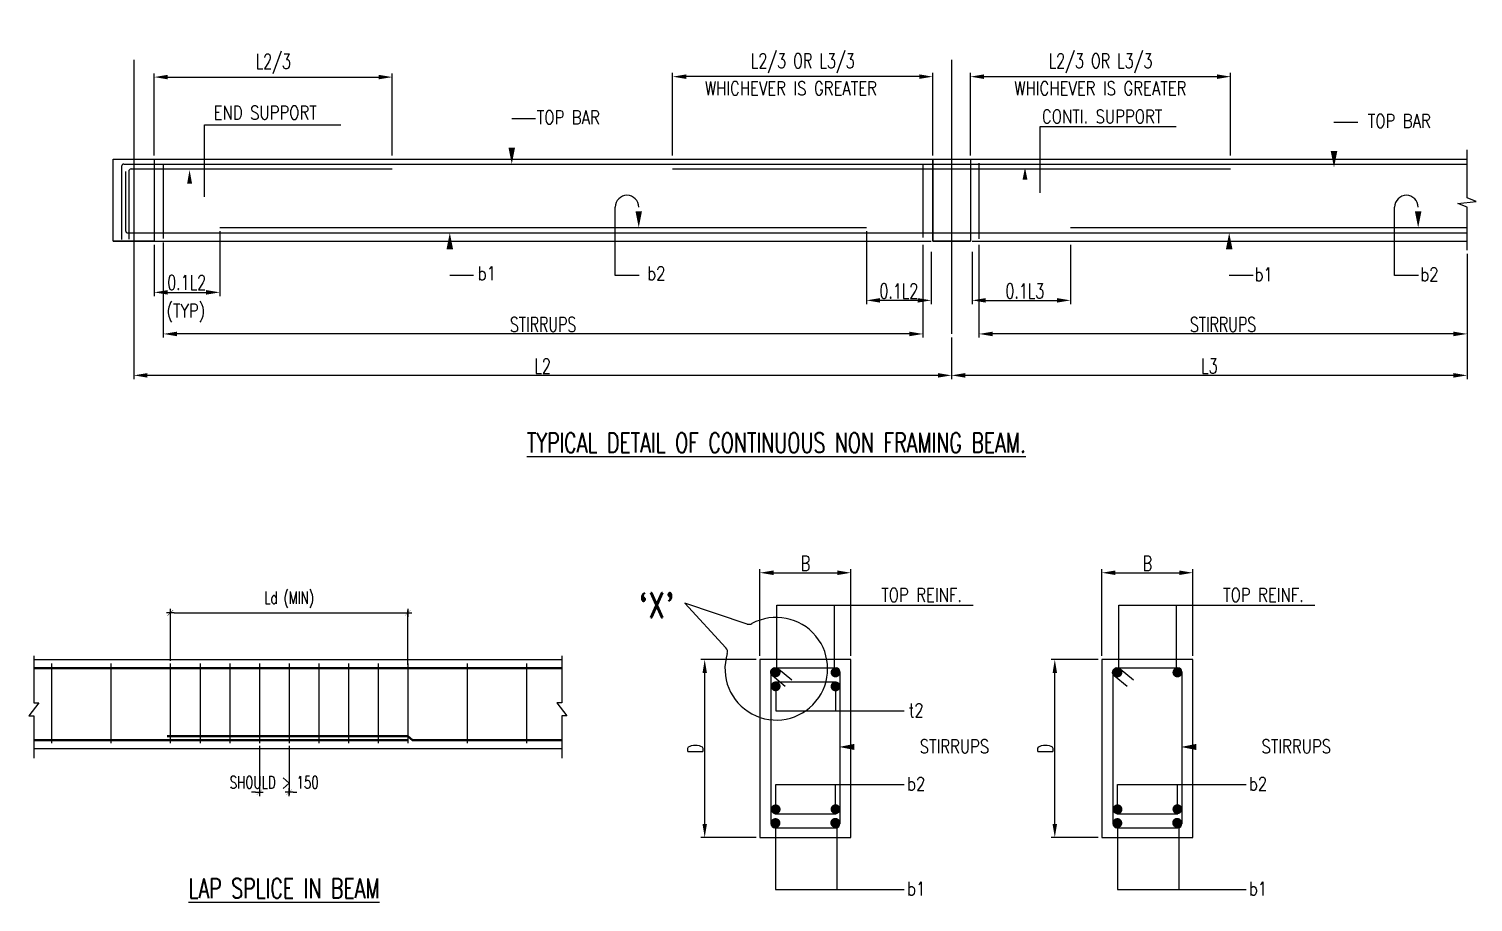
# Model space of a CAD drawing. Extents: x 489124 to 794428, y -356295 to -29813.
# Drawn here: x 639273 to 668477, y -131105 to -113440 of the extents above; entities that cross this region are included whole.
import ezdxf
from ezdxf.enums import TextEntityAlignment as Align
from ezdxf.lldxf.tags import DXFTag

# ---------------------------------------------------------------- set-up
doc = ezdxf.new("R2010")
doc.units = 0
doc.header["$LTSCALE"] = 500
doc.header["$MEASUREMENT"] = 0
doc.layers.get('DEFPOINTS').update_dxf_attribs({"color": 4})
for name, color, linetype in [('08', 4, 'Continuous'), ('BEAM', 4, 'Continuous'), ('BRAKE LINE', 8, 'Continuous'), ('CEN', 8, 'CENTER'), ('DIM', 5, 'Continuous'), ('DIM1', 5, 'Continuous'), ('LINK', 2, 'Continuous'), ('MISC', 5, 'Continuous'), ('REINFORCEMENT', 6, 'Continuous'), ('ST', 6, 'Continuous'), ('STEEL', 6, 'Continuous'), ('TXT', 4, 'Continuous'), ('TXT1', 2, 'Continuous')]:
    doc.layers.add(name, color=color, linetype=linetype)
doc.layers.add('HEADING-TXT', color=1, linetype='Continuous', lineweight=25)
doc.styles.add('ROMAND', font='romand')
doc.styles.add('ROMANS', font='r.shx', dxfattribs={"width": 0.7, "bigfont": 'bigfont.shx'})
doc.styles.add('ROMENT', font='r.shx', dxfattribs={"bigfont": 'bigfont.shx'})
tags = doc.linetypes.add('CENTER', pattern=[2, 1.25, -0.25, 0.25, -0.25]).pattern_tags.tags
tags[10:11] = [DXFTag(74, 4), DXFTag(75, 0), DXFTag(340, '0'), DXFTag(46, 1.0), DXFTag(50, 0.0), DXFTag(44, 0.0), DXFTag(45, 0.0)]
tags[8:9] = [DXFTag(74, 4), DXFTag(75, 0), DXFTag(340, '0'), DXFTag(46, 1.0), DXFTag(50, 0.0), DXFTag(44, 0.0), DXFTag(45, 0.0)]
tags[6:7] = [DXFTag(74, 4), DXFTag(75, 0), DXFTag(340, '0'), DXFTag(46, 1.0), DXFTag(50, 0.0), DXFTag(44, 0.0), DXFTag(45, 0.0)]
tags[4:5] = [DXFTag(74, 4), DXFTag(75, 0), DXFTag(340, '0'), DXFTag(46, 1.0), DXFTag(50, 0.0), DXFTag(44, 0.0), DXFTag(45, 0.0)]
doc.dimstyles.new('Copy of INT2TIMES', dxfattribs={"dimtxt": 300, "dimasz": 275, "dimexe": 75, "dimexo": 75, "dimgap": 40, "dimtad": 1, "dimdec": 0, "dimlfac": 0.5, "dimrnd": 5, "dimzin": 0, "dimdsep": 46, "dimtxsty": 'ROMANS', "dimcen": -1, "dimclrd": 5, "dimclre": 5, "dimclrt": 4, "dimadec": 0, "dimazin": 0, "dimtfac": 1, "dimtdec": 0, "dimtix": 1, "dimtofl": 0, "dimtmove": 2, "dimatfit": 3, "dimfxl": 0, "dimtolj": 1, "dimtzin": 0, "dimarcsym": 0})
doc.dimstyles.new('INT', dxfattribs={"dimtxt": 250, "dimasz": 80, "dimexe": 50, "dimexo": 50, "dimgap": 75, "dimtad": 1, "dimdec": 0, "dimzin": 0, "dimdsep": 46, "dimtxsty": 'ROMANS', "dimblk": 'DIMTICK', "dimblk1": 'DIMTICK', "dimblk2": 'DIMTICK', "dimsah": 1, "dimcen": -0.25, "dimclrd": 5, "dimclre": 5, "dimclrt": 4, "dimadec": 0, "dimazin": 0, "dimtfac": 1, "dimtdec": 0, "dimtix": 1, "dimtofl": 0, "dimtmove": 2, "dimatfit": 3, "dimldrblk": 'DIMTICK', "dimfxl": 0, "dimtolj": 1, "dimtzin": 0, "dimarcsym": 0})

# ---------------------------------------------------------------- blocks, each defined once
blk = doc.blocks.new('*D214')
at = {"layer": 'DEFPOINTS', "color": 0, "ltscale": 2}
for p in [(641394, -119099), (657931, -119611), (641394, -120449)]:
    blk.add_point(p, dxfattribs=at)
at = {"layer": 'DIM', "color": 5, "lineweight": -2, "ltscale": 2}
for p, q in [((641394, -119174), (641394, -120524)), ((657931, -119686), (657931, -120524)), ((657656, -120449), (641669, -120449))]:
    blk.add_line(p, q, dxfattribs=at)
at = {"layer": 'DIM', "color": 5, "ltscale": 2}
for points in [[(641669, -120403), (641669, -120495), (641394, -120449)], [(657656, -120403), (657656, -120495), (657931, -120449)]]:
    blk.add_solid(points, dxfattribs=at)
at = {"layer": 'DIM', "color": 4, "ltscale": 2, "insert": (649662, -120259), "char_height": 300, "attachment_point": 5, "style": 'ROMANS'}
blk.add_mtext('\\A1;L2', dxfattribs=at)
blk = doc.blocks.new('*D215')
at = {"layer": 'DEFPOINTS', "color": 0, "ltscale": 2}
for p in [(641992, -117684), (657352, -117732), (641992, -119611)]:
    blk.add_point(p, dxfattribs=at)
at = {"layer": 'DIM', "color": 5, "lineweight": -2, "ltscale": 2}
for p, q in [((641992, -117759), (641992, -119686)), ((657352, -117807), (657352, -119686)), ((657077, -119611), (642267, -119611))]:
    blk.add_line(p, q, dxfattribs=at)
at = {"layer": 'DIM', "color": 5, "ltscale": 2}
for points in [[(642267, -119565), (642267, -119657), (641992, -119611)], [(657077, -119565), (657077, -119657), (657352, -119611)]]:
    blk.add_solid(points, dxfattribs=at)
at = {"layer": 'DIM', "color": 4, "ltscale": 2, "insert": (649672, -119421), "char_height": 300, "attachment_point": 5, "style": 'ROMANS'}
blk.add_mtext('\\A1;STIRRUPS', dxfattribs=at)
blk = doc.blocks.new('*D216')
at = {"layer": 'DEFPOINTS', "color": 0, "ltscale": 2}
for p in [(658345, -117876), (660335, -117732), (660335, -118932)]:
    blk.add_point(p, dxfattribs=at)
at = {"layer": 'DIM', "color": 5, "lineweight": -2, "ltscale": 2}
for p, q in [((658345, -117951), (658345, -119007)), ((660335, -117807), (660335, -119007)), ((658620, -118932), (660060, -118932))]:
    blk.add_line(p, q, dxfattribs=at)
at = {"layer": 'DIM', "color": 5, "ltscale": 2}
for points in [[(658620, -118886), (658620, -118978), (658345, -118932)], [(660060, -118886), (660060, -118978), (660335, -118932)]]:
    blk.add_solid(points, dxfattribs=at)
at = {"layer": 'DIM', "color": 4, "ltscale": 2, "insert": (659340, -118742), "char_height": 300, "attachment_point": 5, "style": 'ROMANS'}
blk.add_mtext('\\A1;{\\A1; 0.1L3}', dxfattribs=at)
blk = doc.blocks.new('*D217')
at = {"layer": 'DEFPOINTS', "color": 0, "ltscale": 2}
for p in [(656211, -117457), (657518, -117876), (656211, -118932)]:
    blk.add_point(p, dxfattribs=at)
at = {"layer": 'DIM', "color": 5, "lineweight": -2, "ltscale": 2}
for p, q in [((656211, -117532), (656211, -119007)), ((657518, -117951), (657518, -119007)), ((657243, -118932), (656486, -118932))]:
    blk.add_line(p, q, dxfattribs=at)
at = {"layer": 'DIM', "color": 5, "ltscale": 2}
for points in [[(656486, -118886), (656486, -118978), (656211, -118932)], [(657243, -118886), (657243, -118978), (657518, -118932)]]:
    blk.add_solid(points, dxfattribs=at)
at = {"layer": 'DIM', "color": 4, "ltscale": 2, "insert": (656865, -118742), "char_height": 300, "attachment_point": 5, "style": 'ROMANS'}
blk.add_mtext('\\A1;{\\A1;0.1L2}', dxfattribs=at)
blk = doc.blocks.new('*D218')
at = {"layer": 'DEFPOINTS', "color": 0, "ltscale": 2}
for p in [(658485, -117732), (668355, -117914), (658485, -119611)]:
    blk.add_point(p, dxfattribs=at)
at = {"layer": 'DIM', "color": 5, "lineweight": -2, "ltscale": 2}
for p, q in [((658485, -117807), (658485, -119686)), ((668355, -117989), (668355, -119686)), ((668080, -119611), (658760, -119611))]:
    blk.add_line(p, q, dxfattribs=at)
at = {"layer": 'DIM', "color": 5, "ltscale": 2}
for points in [[(658760, -119565), (658760, -119657), (658485, -119611)], [(668080, -119565), (668080, -119657), (668355, -119611)]]:
    blk.add_solid(points, dxfattribs=at)
at = {"layer": 'DIM', "color": 4, "ltscale": 2, "insert": (663420, -119421), "char_height": 300, "attachment_point": 5, "style": 'ROMANS'}
blk.add_mtext('\\A1;STIRRUPS', dxfattribs=at)
blk = doc.blocks.new('*D219')
at = {"layer": 'DEFPOINTS', "color": 0, "ltscale": 2}
for p in [(668355, -117914), (657931, -119611), (657931, -120449)]:
    blk.add_point(p, dxfattribs=at)
at = {"layer": 'DIM', "color": 5, "lineweight": -2, "ltscale": 2}
for p, q in [((668355, -117989), (668355, -120524)), ((657931, -119686), (657931, -120524)), ((668080, -120449), (658206, -120449))]:
    blk.add_line(p, q, dxfattribs=at)
at = {"layer": 'DIM', "color": 5, "ltscale": 2}
for points in [[(658206, -120403), (658206, -120495), (657931, -120449)], [(668080, -120403), (668080, -120495), (668355, -120449)]]:
    blk.add_solid(points, dxfattribs=at)
at = {"layer": 'DIM', "color": 4, "ltscale": 2, "insert": (663143, -120259), "char_height": 300, "attachment_point": 5, "style": 'ROMANS'}
blk.add_mtext('\\A1;L3', dxfattribs=at)
blk = doc.blocks.new('*D137')
at = {"layer": 'DEFPOINTS', "color": 0, "ltscale": 2}
for p in [(646621, -114416), (641807, -116078), (646621, -116078)]:
    blk.add_point(p, dxfattribs=at)
at = {"layer": 'DIM', "color": 5, "lineweight": -2, "ltscale": 2}
for p, q in [((641807, -116003), (641807, -114341)), ((642082, -114416), (646346, -114416)), ((646621, -116003), (646621, -114341))]:
    blk.add_line(p, q, dxfattribs=at)
at = {"layer": 'DIM', "color": 5, "ltscale": 2}
for points in [[(642082, -114370), (642082, -114461), (641807, -114416)], [(646346, -114370), (646346, -114461), (646621, -114416)]]:
    blk.add_solid(points, dxfattribs=at)
at = {"layer": 'DIM', "color": 4, "ltscale": 2, "insert": (644214, -114147), "char_height": 300, "attachment_point": 5, "style": 'ROMANS'}
blk.add_mtext('\\A1;L2/3', dxfattribs=at)
blk = doc.blocks.new('*D138')
at = {"layer": 'DEFPOINTS', "color": 0}
for p in [(652291, -114407), (652291, -116078), (657551, -116078)]:
    blk.add_point(p, dxfattribs=at)
at = {"layer": 'TXT', "color": 5, "lineweight": -2}
for p, q in [((652291, -116003), (652291, -114332)), ((657276, -114407), (652566, -114407)), ((657551, -116003), (657551, -114332))]:
    blk.add_line(p, q, dxfattribs=at)
at = {"layer": 'TXT', "color": 5}
for points in [[(652566, -114361), (652566, -114453), (652291, -114407)], [(657276, -114361), (657276, -114453), (657551, -114407)]]:
    blk.add_solid(points, dxfattribs=at)
at = {"layer": 'TXT', "color": 4, "insert": (654921, -114138), "char_height": 300, "attachment_point": 5, "style": 'ROMANS'}
blk.add_mtext('\\A1;L2/3 OR L3/3', dxfattribs=at)
blk = doc.blocks.new('*D139')
at = {"layer": 'DEFPOINTS', "color": 0, "ltscale": 2}
for p in [(663572, -114407), (658312, -116078), (663572, -116078)]:
    blk.add_point(p, dxfattribs=at)
at = {"layer": 'DIM', "color": 5, "lineweight": -2, "ltscale": 2}
for p, q in [((658312, -116003), (658312, -114332)), ((658587, -114407), (663297, -114407)), ((663572, -116003), (663572, -114332))]:
    blk.add_line(p, q, dxfattribs=at)
at = {"layer": 'DIM', "color": 5, "ltscale": 2}
for points in [[(658587, -114361), (658587, -114453), (658312, -114407)], [(663297, -114361), (663297, -114453), (663572, -114407)]]:
    blk.add_solid(points, dxfattribs=at)
at = {"layer": 'DIM', "color": 4, "ltscale": 2, "insert": (660942, -114138), "char_height": 300, "attachment_point": 5, "style": 'ROMANS'}
blk.add_mtext('\\A1;L2/3 OR L3/3', dxfattribs=at)
blk = doc.blocks.new('*D146')
at = {"layer": 'DEFPOINTS', "color": 0, "ltscale": 2}
for p in [(643133, -117457), (641807, -117732), (643133, -118770)]:
    blk.add_point(p, dxfattribs=at)
at = {"layer": 'DIM', "color": 5, "lineweight": -2, "ltscale": 2}
for p, q in [((643133, -117532), (643133, -118845)), ((641807, -117807), (641807, -118845)), ((642082, -118770), (642858, -118770))]:
    blk.add_line(p, q, dxfattribs=at)
at = {"layer": 'DIM', "color": 5, "ltscale": 2}
for points in [[(642082, -118724), (642082, -118816), (641807, -118770)], [(642858, -118724), (642858, -118816), (643133, -118770)]]:
    blk.add_solid(points, dxfattribs=at)
at = {"layer": 'DIM', "color": 4, "ltscale": 2, "insert": (642464, -118570), "char_height": 300, "attachment_point": 5, "style": 'ROMANS'}
blk.add_mtext('\\A1;0.1L2', dxfattribs=at)
blk = doc.blocks.new('*D150')
at = {"layer": 'DEFPOINTS', "color": 0, "ltscale": 2}
for p in [(655896, -124442), (654056, -126197), (655896, -126197)]:
    blk.add_point(p, dxfattribs=at)
at = {"layer": 'DIM', "color": 5, "lineweight": -2, "ltscale": 2}
for p, q in [((654056, -126122), (654056, -124367)), ((655896, -126122), (655896, -124367)), ((654332, -124442), (655622, -124442))]:
    blk.add_line(p, q, dxfattribs=at)
at = {"layer": 'DIM', "color": 5, "ltscale": 2}
for points in [[(654332, -124396), (654332, -124488), (654056, -124442)], [(655622, -124396), (655622, -124488), (655896, -124442)]]:
    blk.add_solid(points, dxfattribs=at)
at = {"layer": 'DIM', "color": 4, "ltscale": 2, "insert": (654976, -124252), "char_height": 300, "attachment_point": 5, "style": 'ROMANS'}
blk.add_mtext('\\A1;B', dxfattribs=at)
blk = doc.blocks.new('*D152')
at = {"layer": 'DEFPOINTS', "color": 0, "ltscale": 2}
for p in [(652939, -126197), (654056, -126197), (654056, -129797)]:
    blk.add_point(p, dxfattribs=at)
at = {"layer": 'DIM', "color": 5, "lineweight": -2, "ltscale": 2}
for p, q in [((653982, -126197), (652864, -126197)), ((652939, -129522), (652939, -126472)), ((653982, -129797), (652864, -129797))]:
    blk.add_line(p, q, dxfattribs=at)
at = {"layer": 'DIM', "color": 5, "ltscale": 2}
for points in [[(652894, -126472), (652985, -126472), (652939, -126197)], [(652894, -129522), (652985, -129522), (652939, -129797)]]:
    blk.add_solid(points, dxfattribs=at)
at = {"layer": 'DIM', "color": 4, "ltscale": 2, "insert": (652749, -127997), "char_height": 300, "attachment_point": 5, "rotation": 90, "style": 'ROMANS'}
blk.add_mtext('\\A1;D', dxfattribs=at)
blk = doc.blocks.new('DIMTICK')
for p, q in [((-1, 0), (1, 0)), ((0, 1), (0, -1))]:
    blk.add_line(p, q)
at = {"color": 2, "const_width": 0.1}
blk.add_lwpolyline([(0.71, 0.71), (-0.71, -0.71)], dxfattribs=at)
blk = doc.blocks.new('*D154')
at = {"layer": 'DEFPOINTS', "color": 0}
for p in [(646934, -125254), (642134, -126275), (646934, -126357)]:
    blk.add_point(p, dxfattribs=at)
at = {"layer": 'DIM', "color": 5, "lineweight": -2}
for p, q in [((642134, -126225), (642134, -125204)), ((642214, -125254), (646854, -125254)), ((646934, -126307), (646934, -125204))]:
    blk.add_line(p, q, dxfattribs=at)
at = {"layer": 'DIM', "color": 5, "lineweight": -2, "xscale": 80, "yscale": 80, "zscale": 80, "rotation": 180}
blk.add_blockref('DIMTICK', (642134, -125254), dxfattribs=at)
at = {"layer": 'DIM', "color": 5, "lineweight": -2, "xscale": 80, "yscale": 80, "zscale": 80}
blk.add_blockref('DIMTICK', (646934, -125254), dxfattribs=at)
at = {"layer": 'DIM', "color": 4, "insert": (644534, -124988), "char_height": 250, "attachment_point": 5, "style": 'ROMANS'}
blk.add_mtext('\\A1;Ld (MIN)', dxfattribs=at)
blk = doc.blocks.new('*D155')
at = {"layer": 'DEFPOINTS', "color": 0}
for p in [(643934, -127892), (644534, -127892), (644534, -128882)]:
    blk.add_point(p, dxfattribs=at)
at = {"layer": 'DIM', "color": 5, "lineweight": -2}
for p, q in [((643934, -127942), (643934, -128932)), ((644534, -127942), (644534, -128932)), ((643854, -128882), (643774, -128882)), ((644614, -128882), (644694, -128882))]:
    blk.add_line(p, q, dxfattribs=at)
at = {"layer": 'DIM', "color": 5, "lineweight": -2, "xscale": 80, "yscale": 80, "zscale": 80}
blk.add_blockref('DIMTICK', (643934, -128882), dxfattribs=at)
at = {"layer": 'DIM', "color": 5, "lineweight": -2, "xscale": 80, "yscale": 80, "zscale": 80, "rotation": 180}
blk.add_blockref('DIMTICK', (644534, -128882), dxfattribs=at)
at = {"layer": 'DIM', "color": 4, "insert": (644234, -128682), "char_height": 250, "attachment_point": 5, "style": 'ROMANS'}
blk.add_mtext('\\A1;SHOULD > 150', dxfattribs=at)
blk = doc.blocks.new('*D132')
at = {"layer": 'DEFPOINTS', "color": 0, "ltscale": 2}
for p in [(662810, -124442), (660970, -126197), (662810, -126197)]:
    blk.add_point(p, dxfattribs=at)
at = {"layer": 'DIM', "color": 5, "lineweight": -2, "ltscale": 2}
for p, q in [((660970, -126122), (660970, -124367)), ((662810, -126122), (662810, -124367)), ((661244, -124442), (662534, -124442))]:
    blk.add_line(p, q, dxfattribs=at)
at = {"layer": 'DIM', "color": 5, "ltscale": 2}
for points in [[(661244, -124396), (661244, -124488), (660970, -124442)], [(662534, -124396), (662534, -124488), (662810, -124442)]]:
    blk.add_solid(points, dxfattribs=at)
at = {"layer": 'DIM', "color": 4, "ltscale": 2, "insert": (661890, -124252), "char_height": 300, "attachment_point": 5, "style": 'ROMANS'}
blk.add_mtext('\\A1;B', dxfattribs=at)
blk = doc.blocks.new('*D133')
at = {"layer": 'DEFPOINTS', "color": 0, "ltscale": 2}
for p in [(660018, -126197), (660970, -126197), (660970, -129797)]:
    blk.add_point(p, dxfattribs=at)
at = {"layer": 'DIM', "color": 5, "lineweight": -2, "ltscale": 2}
for p, q in [((660894, -126197), (659943, -126197)), ((660018, -129522), (660018, -126472)), ((660894, -129797), (659943, -129797))]:
    blk.add_line(p, q, dxfattribs=at)
at = {"layer": 'DIM', "color": 5, "ltscale": 2}
for points in [[(659973, -126472), (660064, -126472), (660018, -126197)], [(659973, -129522), (660064, -129522), (660018, -129797)]]:
    blk.add_solid(points, dxfattribs=at)
at = {"layer": 'DIM', "color": 4, "ltscale": 2, "insert": (659828, -127997), "char_height": 300, "attachment_point": 5, "rotation": 90, "style": 'ROMANS'}
blk.add_mtext('\\A1;D', dxfattribs=at)

msp = doc.modelspace()

# ---------------------------------------------------------------- linework, layer by layer
at = {"layer": '08'}
for p, q in [((640980.293, -116078.404), (668355, -116078.404)), ((641807.168, -116078.404), (641807.168, -117732.154)), ((657550.868, -116078.404), (657550.868, -117732.154)), ((658311.593, -116078.404), (658311.593, -117732.154)), ((640980.293, -117732.154), (641807.168, -117732.154)), ((641807.168, -117732.154), (657517.793, -117732.154)), ((657550.868, -117732.154), (658311.593, -117732.154)), ((658344.668, -117732.154), (668355, -117732.154))]:
    msp.add_line(p, q, dxfattribs=at)
at = {"layer": '08', "elevation": 0}
for points in [[(640980.293, -116078.404), (641807.168, -116078.404), (641807.168, -117732.154), (640980.293, -117732.154)], [(657550.868, -116078.404), (658311.593, -116078.404), (658311.593, -117732.154), (657550.868, -117732.154)]]:
    msp.add_lwpolyline(points, close=True, dxfattribs=at)
at = {"layer": 'BEAM'}
for p, q in [((639371.567, -126196.634), (650052.615, -126196.634)), ((639371.567, -127996.634), (650052.615, -127996.634))]:
    msp.add_line(p, q, dxfattribs=at)
at = {"layer": 'BEAM', "elevation": 0}
for points in [[(655896.5, -126196.634), (654056.5, -126196.634), (654056.5, -129796.634), (655896.5, -129796.634)], [(662809.5, -126196.634), (660969.5, -126196.634), (660969.5, -129796.634), (662809.5, -129796.634)]]:
    msp.add_lwpolyline(points, close=True, dxfattribs=at)
at = {"layer": 'BRAKE LINE', "ltscale": 2, "elevation": 0}
msp.add_lwpolyline([(668355, -117914.326), (668355, -117044.383), (668169.349, -116972.149), (668540.651, -116930.872), (668355, -116858.637), (668355, -115889.361)], dxfattribs=at)
at = {"layer": 'CEN'}
for p, q in [((641393.73, -114066.407), (641393.73, -119611.277)), ((657931.23, -114066.407), (657931.23, -119611.277))]:
    msp.add_line(p, q, dxfattribs=at)
at = {"layer": 'DIM', "ltscale": 2}
for p, q in [((649518.799, -115261.167), (649037.413, -115261.167)), ((666144.735, -115331.167), (665663.349, -115331.167)), ((642826.469, -116838.169), (642826.469, -115380.115)), ((642826.469, -115380.115), (645581.66, -115380.115)), ((659718.974, -115415.097), (662474.165, -115415.097)), ((659718.974, -116758.169), (659718.974, -115415.097)), ((651129.859, -118427.708), (651129.859, -117045.164)), ((666890.295, -118427.708), (666890.295, -117045.164)), ((648265.858, -118427.708), (647784.472, -118427.708)), ((651611.245, -118427.708), (651129.859, -118427.708)), ((664026.294, -118427.708), (663544.908, -118427.708)), ((667371.681, -118427.708), (666890.295, -118427.708)), ((654373.93, -126738.789), (654373.93, -127238.089)), ((655584.579, -126740.867), (655584.579, -127240.166)), ((654373.93, -127238.089), (656974.5, -127238.089)), ((654373.93, -129226.933), (654373.93, -128727.634)), ((654373.93, -128727.634), (656974.5, -128727.634)), ((655584.579, -129224.856), (655584.579, -128725.557)), ((661286.93, -129226.933), (661286.93, -128727.634)), ((661286.93, -128727.634), (663887.5, -128727.634)), ((662497.579, -129224.856), (662497.579, -128725.557)), ((654370.25, -129454.585), (654370.25, -130847.655)), ((661283.25, -129454.585), (661283.25, -130847.655)), ((654370.25, -130847.655), (656974.5, -130847.655)), ((661283.25, -130847.655), (663887.5, -130847.655))]:
    msp.add_line(p, q, dxfattribs=at)
at = {"layer": 'DIM'}
for p, q in [((652533.816, -125058.857), (653368.341, -125958.999)), ((653796.738, -125479.296), (652533.816, -125058.857)), ((654396.537, -125095.658), (658365.714, -125095.658)), ((661309.537, -125095.658), (665278.714, -125095.658))]:
    msp.add_line(p, q, dxfattribs=at)
at = {"layer": 'DIM', "ltscale": 2, "elevation": 0, "flags": 128}
for points in [[(649037.413, -115261.167, 0, 0, 0), (649037.413, -116173.779, 0, 132.3, 0), (649037.413, -115843.248, 132.3, 132.3, 0)], [(665663.349, -115331.167, 0, 0, 0), (665663.349, -116243.779, 0, 132.3, 0), (665663.349, -115913.248, 132.3, 132.3, 0)], [(659718.974, -116758.169, 0, 0, 0), (659415.264, -116758.169, 0, 0, 0), (659415.264, -116246.002, 0, 99.225, 0), (659415.264, -116493.9, 99.225, 99.225, 0)], [(642826.469, -116838.169, 0, 0, 0), (642522.759, -116838.169, 0, 0, 0), (642522.759, -116294.581, 0, 99.225, 0), (642522.759, -116570.041, 99.225, 99.225, 0)], [(651605.335, -117045.164, 0, 0, 0), (651605.335, -117459.025, 0, 132.3, 0), (651605.335, -117128.494, 132.3, 132.3, 0)], [(667365.771, -117045.164, 0, 0, 0), (667365.771, -117459.025, 0, 132.3, 0), (667365.771, -117128.494, 132.3, 132.3, 0)], [(647784.472, -118427.708, 0, 0, 0), (647784.472, -117566.779, 0, 132.3, 0), (647784.472, -117897.309, 132.3, 132.3, 0)], [(663544.908, -118427.708, 0, 0, 0), (663544.908, -117566.779, 0, 132.3, 0), (663544.908, -117897.309, 132.3, 132.3, 0)], [(657223.872, -127965.725, 0, 0, 0), (655658.85, -127965.725, 0, 122.425, 0), (655964.711, -127965.725, 0, 0, 0)], [(664136.872, -127965.725, 0, 0, 0), (662571.85, -127965.725, 0, 122.425, 0), (662877.711, -127965.725, 0, 0, 0)]]:
    msp.add_lwpolyline(points, format="xyseb", dxfattribs=at)
at = {"layer": 'DIM', "ltscale": 2}
for centre in [(651367.597, -117045.164), (667128.033, -117045.164)]:
    msp.add_arc(centre, 237.738, 0, 180, dxfattribs=at)
at = {"layer": 'DIM'}
for centre, radius, start, end in [((654386.494, -126383.631), 1038.125, 162.769959, 118.4573681), ((653834.642, -125365.44), 120, 251.5869007, 298.4573681), ((653280.342, -126040.584), 120, 342.769959, 42.8337243)]:
    msp.add_arc(centre, radius, start, end, dxfattribs=at)
at = {"layer": 'DIM1'}
for p, q in [((654396.537, -126366.2), (654396.537, -125095.658)), ((655566.688, -126366.2), (655566.688, -125095.658)), ((661309.537, -126366.2), (661309.537, -125095.658)), ((662479.688, -126366.2), (662479.688, -125095.658)), ((655610.61, -129454.585), (655610.61, -130847.655)), ((662523.61, -129454.585), (662523.61, -130847.655))]:
    msp.add_line(p, q, dxfattribs=at)
at = {"layer": 'LINK'}
for p, q in [((641991.859, -116176.313), (641991.859, -117683.647)), ((657352.15, -116171.026), (657352.15, -117662.027)), ((658484.609, -116156.781), (658484.609, -117690.517))]:
    msp.add_line(p, q, dxfattribs=at)
at = {"layer": 'MISC', "elevation": 0}
for points in [[(639371.567, -126124.97), (639371.567, -127071.309), (639477.926, -127071.309), (639273.39, -127333.397), (639371.567, -127333.397), (639371.567, -128195.461)], [(650052.615, -126124.97), (650052.615, -127071.309), (649946.256, -127071.309), (650150.793, -127333.397), (650052.615, -127333.397), (650052.615, -128195.461)]]:
    msp.add_lwpolyline(points, dxfattribs=at)
at = {"layer": 'REINFORCEMENT', "linetype": 'Continuous'}
for p, q in [((641293.593, -116324.029), (641293.593, -117693.36)), ((641343.593, -116274.029), (646620.605, -116274.029)), ((652290.918, -116274.029), (663571.543, -116274.029)), ((643132.792, -117456.529), (656211.217, -117456.529)), ((660334.536, -117456.529), (668355, -117456.529))]:
    msp.add_line(p, q, dxfattribs=at)
at = {"layer": 'REINFORCEMENT', "linetype": 'Continuous', "const_width": 100, "elevation": 0}
for points in [[(654323.93, -126456.356, 1), (654423.93, -126456.356, 1)], [(655534.579, -126458.433, 1), (655634.579, -126458.433, 1)], [(661236.93, -126456.356, 1), (661336.93, -126456.356, 1)], [(662447.579, -126458.433, 1), (662547.579, -126458.433, 1)], [(654323.93, -126738.789, 1), (654423.93, -126738.789, 1)], [(655534.579, -126740.867, 1), (655634.579, -126740.867, 1)], [(654323.93, -129226.933, -1), (654423.93, -129226.933, -1)], [(655534.579, -129224.856, -1), (655634.579, -129224.856, -1)], [(661236.93, -129226.933, -1), (661336.93, -129226.933, -1)], [(662447.579, -129224.856, -1), (662547.579, -129224.856, -1)], [(654320.25, -129504.585, 1), (654420.25, -129504.585, 1)], [(655528.598, -129500.309, 1), (655628.598, -129500.309, 1)], [(661233.25, -129504.585, 1), (661333.25, -129504.585, 1)], [(662441.598, -129500.309, 1), (662541.598, -129500.309, 1)]]:
    msp.add_lwpolyline(points, format="xyb", close=True, dxfattribs=at)
at = {"layer": 'REINFORCEMENT', "linetype": 'Continuous'}
msp.add_arc((641343.593, -116324.029), 50, 90, 180, dxfattribs=at)
at = {"layer": 'ST'}
for p, q in [((641145.668, -116223.779), (641145.668, -117697.65)), ((641195.668, -116173.779), (668355, -116173.779)), ((641228.355, -116327.477), (641228.355, -117516.779)), ((641278.355, -117566.779), (643874.355, -117566.779)), ((641807.168, -117566.779), (660174.348, -117566.779)), ((660176.73, -117566.779), (668355, -117566.779))]:
    msp.add_line(p, q, dxfattribs=at)
for centre, start, end in [((641195.668, -116223.779), 90, 180), ((641278.355, -117516.779), 180, 270)]:
    msp.add_arc(centre, 50, start, end, dxfattribs=at)
at = {"layer": 'STEEL'}
for p, q in [((639733.531, -126275.354), (639733.531, -127891.914)), ((640933.531, -126275.354), (640933.531, -127891.914)), ((642133.531, -126275.354), (642133.531, -127891.914)), ((642733.531, -126275.354), (642733.531, -127891.914)), ((643333.531, -126275.354), (643333.531, -127891.914)), ((643933.531, -126275.354), (643933.531, -127891.914)), ((644533.531, -126275.354), (644533.531, -127891.914)), ((645133.531, -126275.354), (645133.531, -127891.914)), ((645733.531, -126275.354), (645733.531, -127891.914)), ((646333.531, -126275.354), (646333.531, -127891.914)), ((646933.531, -126275.354), (646933.531, -127891.914)), ((648133.531, -126275.354), (648133.531, -127891.914)), ((649333.531, -126275.354), (649333.531, -127891.914)), ((654278.808, -126446.2), (654278.808, -129519.522)), ((654358.808, -126366.2), (655594.192, -126366.2)), ((655674.192, -126446.2), (655674.192, -129519.522)), ((661191.808, -126446.2), (661191.808, -129519.522)), ((661271.808, -126366.2), (662507.192, -126366.2)), ((662587.192, -126446.2), (662587.192, -129519.522)), ((654358.808, -126648.634), (655594.192, -126648.634)), ((646933.531, -127736.634), (647032.754, -127816.634)), ((646933.531, -127756.634), (647032.754, -127836.634)), ((647032.754, -127816.634), (650052.615, -127816.634)), ((654358.808, -129317.089), (655594.192, -129317.089)), ((661271.808, -129317.089), (662507.192, -129317.089)), ((654358.808, -129599.522), (655594.192, -129599.522)), ((661271.808, -129599.522), (662507.192, -129599.522))]:
    msp.add_line(p, q, dxfattribs=at)
at = {"layer": 'STEEL', "elevation": 0}
for points in [[(639371.567, -126356.634), (650052.615, -126356.634)], [(639371.567, -126376.634), (650052.615, -126376.634)], [(639371.567, -127816.634), (646933.531, -127816.634)], [(639371.567, -127836.634), (646933.531, -127836.634)], [(642070.171, -127736.634), (646933.531, -127736.634)], [(642070.171, -127756.634), (646933.531, -127756.634)], [(647032.754, -127836.634), (650052.615, -127836.634)]]:
    msp.add_lwpolyline(points, dxfattribs=at)
for points in [[(654565.296, -126744.319), (654306.969, -126530.036, -1), (654428.416, -126383.628), (654698.257, -126607.463)], [(661478.296, -126744.319), (661219.969, -126530.036, -1), (661341.416, -126383.628), (661611.257, -126607.463)]]:
    msp.add_lwpolyline(points, format="xyb", dxfattribs=at)
at = {"layer": 'STEEL'}
for centre, start, end in [((654358.808, -126446.2), 90, 180), ((655594.192, -126446.2), 0, 90), ((661271.808, -126446.2), 90, 180), ((662507.192, -126446.2), 0, 90), ((654358.808, -129519.522), 180, 270), ((655594.192, -129519.522), 270, 0), ((661271.808, -129519.522), 180, 270), ((662507.192, -129519.522), 270, 0)]:
    msp.add_arc(centre, 80, start, end, dxfattribs=at)

# ---------------------------------------------------------------- texts
at = {"layer": 'HEADING-TXT', "color": 6, "style": 'ROMANS', "width": 0.7}
msp.add_text('%%UTYPICAL DETAIL OF CONTINUOUS NON FRAMING BEAM.', height=400, dxfattribs=at).set_placement((649341.949, -122011.776))
msp.add_text('%%ULAP SPLICE IN BEAM', height=400, dxfattribs=at).set_placement((644432.299, -130824.517), align=Align.MIDDLE)
at = {"layer": 'TXT', "style": 'ROMENT', "width": 0.8}
for s, p in [('WHICHEVER IS GREATER', (652941.563, -114778.609)), ('WHICHEVER IS GREATER', (659199.96, -114778.609)), ('END SUPPORT', (643010.973, -115271.781)), ('TOP BAR', (649544.34, -115369.361)), ('CONTI. SUPPORT', (659759.02, -115350.062)), ('TOP BAR', (666347.58, -115439.361)), ('b1', (648348.388, -118525.037)), ('b2', (651776.96, -118525.037)), ('b1', (664057.828, -118544.767)), ('b2', (667410.448, -118544.767)), ('(TYP)', (642054.561, -119278.148)), ('STIRRUPS', (657286.419, -128092.129)), ('STIRRUPS', (664199.419, -128092.129))]:
    msp.add_text(s, height=275, dxfattribs=at).set_placement(p)
at = {"layer": 'TXT', "linetype": 'ByBlock', "style": 'ROMANS', "width": 0.8}
for s, p in [('TOP REINF.', (657324.81, -124889.715)), ('TOP REINF.', (664237.81, -124889.715)), ('t2', (657215.232, -127222.306)), ('b2', (657215.232, -128711.852)), ('b2', (664128.232, -128711.852)), ('b1', (657215.232, -130831.873)), ('b1', (664128.232, -130831.873))]:
    msp.add_text(s, height=275, dxfattribs=at).set_placement(p, align=Align.MIDDLE)
at = {"layer": 'TXT1', "style": 'ROMAND', "width": 0.8}
msp.add_text("`X'", height=500, dxfattribs=at).set_placement((651968.575, -125348.604), align=Align.CENTER)

# ---------------------------------------------------------------- dimensions: what is measured, and where the dimension line sits
at = {"layer": 'DIM', "ltscale": 2}
for base, p1, p2, angle, text, picture, middle in [((663571.543, -114406.759), (658311.593, -116078.404), (663571.543, -116078.404), 180, 'L2/3 OR L3/3', '*D139', (660941.568, -114138.188)), ((641991.859, -119611.277), (657352.15, -117732.154), (641991.859, -117683.647), 180, 'STIRRUPS', '*D215', (649672.004, -119421.277)), ((656211.217, -118932.271), (657517.793, -117875.524), (656211.217, -117456.529), 180, '{\\A1;0.1L2}', '*D217', (656864.505, -118742.271)), ((657931.23, -120448.811), (668355, -117914.326), (657931.23, -119611.277), 180, 'L3', '*D219', (663143.115, -120258.811)), ((660334.536, -118932.271), (658344.668, -117875.524), (660334.536, -117732.154), 180, '{\\A1; 0.1L3}', '*D216', (659339.602, -118742.271)), ((658484.609, -119611.277), (668355, -117914.326), (658484.609, -117732.154), 180, 'STIRRUPS', '*D218', (663419.805, -119421.277)), ((641393.73, -120448.811), (657931.23, -119611.277), (641393.73, -119099.244), 180, 'L2', '*D214', (649662.48, -120258.811)), ((652939.413, -126196.634), (654056.5, -129796.634), (654056.5, -126196.634), 90, 'D', '*D152', (652749.413, -127996.634)), ((660018.413, -126196.634), (660969.5, -129796.634), (660969.5, -126196.634), 90, 'D', '*D133', (659828.413, -127996.634))]:
    dim = msp.add_linear_dim(base=base, p1=p1, p2=p2, angle=angle, text=text, dimstyle='Copy of INT2TIMES', dxfattribs=at)
    dim.commit()
    dim.dimension.update_dxf_attribs({"geometry": picture, "text_midpoint": middle})
for base, p1, p2, text, picture, middle in [((646620.605, -114415.579), (641807.168, -116078.404), (646620.605, -116078.404), 'L2/3', '*D137', (644213.887, -114147.008)), ((655896.5, -124442.232), (654056.5, -126196.634), (655896.5, -126196.634), 'B', '*D150', (654976.5, -124252.232)), ((662809.5, -124442.232), (660969.5, -126196.634), (662809.5, -126196.634), 'B', '*D132', (661889.5, -124252.232))]:
    dim = msp.add_linear_dim(base=base, p1=p1, p2=p2, text=text, dimstyle='Copy of INT2TIMES', dxfattribs=at)
    dim.commit()
    dim.dimension.update_dxf_attribs({"geometry": picture, "text_midpoint": middle})
dim = msp.add_linear_dim(base=(643132.792, -118770), p1=(641807.168, -117732.154), p2=(643132.792, -117456.529), text='0.1L2', dimstyle='Copy of INT2TIMES', dxfattribs=at)
dim.commit()
dim.dimension.update_dxf_attribs({"geometry": '*D146', "text_midpoint": (642464.064, -118570), "dimtype": 160})
at = {"layer": 'DIM'}
for base, p1, p2, text, picture, middle in [((646933.531, -125253.716), (642133.531, -126275.354), (646933.531, -126356.634), 'Ld (MIN)', '*D154', (644533.531, -124988.24)), ((644533.531, -128882.023), (643933.531, -127891.914), (644533.531, -127891.914), 'SHOULD > 150', '*D155', (644233.531, -128682.023))]:
    dim = msp.add_linear_dim(base=base, p1=p1, p2=p2, text=text, dimstyle='INT', dxfattribs=at)
    dim.commit()
    dim.dimension.update_dxf_attribs({"geometry": picture, "text_midpoint": middle})
at = {"layer": 'TXT'}
dim = msp.add_linear_dim(base=(652290.918, -114406.759), p1=(657550.868, -116078.404), p2=(652290.918, -116078.404), text='L2/3 OR L3/3', dimstyle='Copy of INT2TIMES', dxfattribs=at)
dim.commit()
dim.dimension.update_dxf_attribs({"geometry": '*D138', "text_midpoint": (654920.893, -114138.188)})

doc.saveas('drawing.dxf')
